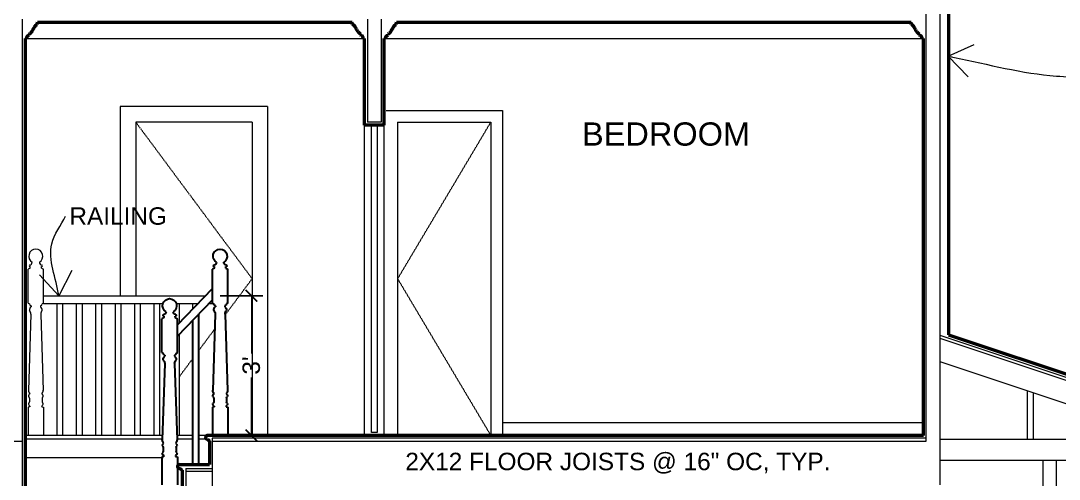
# Model space of a CAD drawing. Header units: inches. Extents: x -4969 to 16721, y 2489 to 24693.
# Drawn here: x 7343.3 to 7611, y 5529.9 to 5648.1 of the extents above; entities that cross this region are included whole.
import ezdxf

# ---------------------------------------------------------------- set-up
doc = ezdxf.new("R2010")
doc.units = ezdxf.units.IN
doc.header["$MEASUREMENT"] = 0
doc.linetypes.add('DASHED2', pattern=[0.375, 0.25, -0.125])
doc.layers.get('0').update_dxf_attribs({"lineweight": 5})
for name, color, linetype, lineweight in [('1', 1, 'Continuous', 9), ('2', 6, 'Continuous', 20), ('3', 3, 'Continuous', 30), ('5', 4, 'Continuous', 50), ('A-DIMSx', 7, 'Continuous', 9), ('A-TEXTx', 7, 'Continuous', 20)]:
    doc.layers.add(name, color=color, linetype=linetype, lineweight=lineweight)
doc.styles.get("Standard").update_dxf_attribs({"font": 'Arial.ttf'})
doc.dimstyles.get("Standard").update_dxf_attribs({"dimtxt": 3, "dimasz": 2, "dimexe": 0.03125, "dimexo": 0.0625, "dimgap": 0.03125, "dimtad": 0, "dimtoh": 1, "dimdec": 4, "dimlfac": 0.99985, "dimzin": 0, "dimdsep": 46, "dimlunit": 4, "dimtxsty": 'Standard', "dimblk": 'ARCHTICK', "dimblk1": 'ARCHTICK', "dimblk2": 'ARCHTICK', "dimcen": 0.09, "dimclrt": 256, "dimadec": 0, "dimazin": 0, "dimtfac": 1, "dimtdec": 4, "dimtofl": 0, "dimtmove": 0, "dimatfit": 3, "dimfxl": 1, "dimtolj": 1, "dimtzin": 0, "dimarcsym": 0})

# ---------------------------------------------------------------- blocks, each defined once
blk = doc.blocks.new('_ArchTick')
at = {"color": 0, "linetype": 'ByBlock', "lineweight": 0, "const_width": 0.15}
blk.add_lwpolyline([(-0.5, -0.5), (0.5, 0.5)], dxfattribs=at)
blk = doc.blocks.new('Newel Post 1')
for p, q in [((572.02, 3270.35), (571.96, 3270.35)), ((572.02, 3270.02), (572.02, 3270.35)), ((574.35, 3270.02), (574.35, 3270.35)), ((574.35, 3270.35), (574.41, 3270.35)), ((572.02, 3270.02), (571.57, 3269.79)), ((571.57, 3262.75), (571.57, 3269.79)), ((574.35, 3270.02), (574.8, 3269.79)), ((574.8, 3262.75), (574.8, 3269.79)), ((571.57, 3262.75), (571.85, 3262.59)), ((572.2, 3262.2), (572.2, 3262)), ((574.17, 3262.2), (574.17, 3262)), ((574.8, 3262.75), (574.52, 3262.59)), ((572.16, 3260.47), (571.65, 3244.58)), ((574.21, 3260.47), (574.72, 3244.58)), ((571.85, 3243.01), (571.85, 3242.22)), ((574.52, 3243.01), (574.52, 3242.22)), ((571.96, 3241.16), (571.57, 3241.08)), ((571.57, 3241.08), (571.57, 3235.25)), ((571.96, 3241.31), (571.96, 3241.16)), ((574.41, 3241.31), (574.41, 3241.16)), ((574.41, 3241.16), (574.8, 3241.08)), ((574.8, 3241.08), (574.8, 3235.25))]:
    blk.add_line(p, q)
for centre, radius, start, end in [((573.19, 3272.51), 1.46, 300.7684, 239.19), ((571.97, 3270.51), 0.157, 90.171, 270.171), ((571.75, 3271.32), 0.687, 287.9525, 354.7278), ((574.62, 3271.32), 0.687, 185.2722, 252.0475), ((574.41, 3270.51), 0.157, 269.829, 89.829), ((572.24, 3262.59), 0.391, 179.3857, 264.5887), ((572.83, 3261.25), 0.986, 129.7978, 181.7467), ((574.13, 3262.59), 0.391, 275.4113, 0.6143), ((573.54, 3261.25), 0.986, 358.2533, 50.2022), ((571.01, 3260.42), 1.16, 2.8228, 43.5169), ((575.36, 3260.42), 1.16, 136.4831, 177.1772), ((572.56, 3244.6), 0.908, 175.2989, 229.2469), ((573.81, 3244.6), 0.908, 310.7531, 4.7011), ((572.34, 3243.33), 0.693, 123.1827, 180.8676), ((571.44, 3242.98), 0.403, 4.4772, 59.195), ((571.38, 3242.29), 0.472, 305.0625, 351.2653), ((574.03, 3243.33), 0.693, 359.1324, 56.8173), ((574.93, 3242.98), 0.403, 120.805, 175.5228), ((574.99, 3242.29), 0.472, 188.7347, 234.9375), ((572.31, 3241.88), 0.661, 177.5834, 238.3663), ((574.06, 3241.88), 0.661, 301.6337, 2.4166)]:
    blk.add_arc(centre, radius, start, end)
blk = doc.blocks.new('*D186')
at = {"layer": 'A-DIMSx', "color": 0, "lineweight": -2, "ltscale": 0.1, "transparency": 16777216}
for p, q in [((7394.7, 5577.18), (7405.75, 5577.18)), ((7402.46, 5541.18), (7399.75, 5541.18))]:
    blk.add_line(p, q, dxfattribs=at)
at = {"layer": 'A-DIMSx', "color": 0, "lineweight": 5, "ltscale": 0.1, "transparency": 16777216}
for p, q in [((7402.75, 5577.18), (7402.75, 5562.25)), ((7402.75, 5541.18), (7402.75, 5556.12))]:
    blk.add_line(p, q, dxfattribs=at)
at = {"layer": 'Defpoints', "color": 0, "ltscale": 0.1, "transparency": 16777216}
for p in [(7392.7, 5577.18), (7402.75, 5577.18), (7404.46, 5541.18)]:
    blk.add_point(p, dxfattribs=at)
at = {"layer": 'A-DIMSx', "color": 0, "lineweight": 5, "ltscale": 0.1, "transparency": 16777216, "xscale": 3, "yscale": 3, "zscale": 3}
for p, rotation in [((7402.75, 5577.18), 90), ((7402.75, 5541.18), 270)]:
    blk.add_blockref('_ArchTick', p, dxfattribs=dict(at, rotation=rotation))
at = {"layer": 'A-DIMSx', "ltscale": 0.1, "transparency": 16777216, "insert": (7402.75, 5559.18), "char_height": 4.5, "attachment_point": 5, "rotation": 90}
blk.add_mtext("\\A1;3'", dxfattribs=at)

msp = doc.modelspace()

# ---------------------------------------------------------------- linework, layer by layer
at = {"layer": '1'}
for p, q in [((7576.7033462, 5539.6843083), (7576.7033462, 5699.2468085)), ((7580.2033462, 5699.2468048), (7580.2033462, 5528.4343083)), ((7343.7033462, 5648.4343083), (7343.7033462, 5517.6843083)), ((7432.7033462, 5648.4343083), (7432.7033462, 5621.9343083)), ((7436.2033462, 5648.4343083), (7436.2033462, 5621.9343083)), ((7406.9528728, 5625.9277892), (7368.9528876, 5625.9372621)), ((7368.9528955, 5625.9372621), (7368.9529332, 5577.1843083)), ((7406.9528728, 5625.9277892), (7406.9528728, 5541.1843083)), ((7436.2033462, 5621.9343083), (7432.7033462, 5621.9343083)), ((7580.2033462, 5567.0222547), (7671.9661771, 5536.4348981)), ((7580.2033462, 5566.2316859), (7670.4533471, 5536.1486018)), ((7580.2033462, 5560.2274511), (7656.8327744, 5534.6843083)), ((7602.7033462, 5552.7274511), (7602.7033462, 5540.1843083)), ((7604.2033462, 5552.2274511), (7604.2033462, 5540.1843083)), ((7575.9533462, 5544.4274193), (7467.4533462, 5544.4274193)), ((7576.7033462, 5540.4343083), (7392.6959869, 5540.4343083)), ((7392.6959869, 5540.4343083), (7392.6959869, 5532.6843083)), ((7580.2033462, 5540.1843083), (7640.3327744, 5540.1843083)), ((7199.7033462, 5539.6843083), (7343.7033462, 5539.6843083)), ((7392.6959869, 5539.6843083), (7576.7033462, 5539.6843083)), ((7661.4533462, 5534.6843083), (7580.2033462, 5534.6843083)), ((7606.7033462, 5534.6843083), (7606.7033462, 5517.1843083)), ((7610.2033462, 5534.6843083), (7610.2033462, 5517.1843083)), ((7385.8954225, 5532.6843083), (7392.6959869, 5532.6843083)), ((7385.8954225, 5532.6843083), (7385.8954225, 5525.1843083)), ((7385.8954225, 5531.9343083), (7392.6959869, 5531.9343083)), ((7392.6959869, 5532.6843083), (7392.6959869, 5516.6843083))]:
    msp.add_line(p, q, dxfattribs=at)
at = {"layer": '1', "ltscale": 0.25}
for p, q in [((7344.824864, 5643.5132422), (7431.5818284, 5643.5132422)), ((7437.324864, 5643.5132422), (7575.5818284, 5643.5132422)), ((7437.4533462, 5624.9343083), (7467.4533462, 5624.9343083)), ((7467.4533462, 5624.9343083), (7467.4533462, 5541.1843083)), ((7379.8063443, 5540.1843083), (7344.4533462, 5540.1843083)), ((7387.7033462, 5540.1843083), (7383.6003481, 5540.1843083)), ((7390.9459869, 5540.1843083), (7389.2033462, 5540.1843083)), ((7380.0651319, 5535.3897572), (7344.4533462, 5535.3897572))]:
    msp.add_line(p, q, dxfattribs=at)
at = {"layer": '1', "linetype": 'DASHED2', "ltscale": 0.25}
for p, q in [((7372.9528728, 5621.9343083), (7402.9528728, 5581.5593083)), ((7440.4533462, 5581.5593083), (7464.4533462, 5621.9343083)), ((7395.9776713, 5572.1718496), (7402.9528728, 5581.5593083)), ((7440.4533462, 5581.5593083), (7464.4533462, 5541.1843083)), ((7389.2033462, 5563.0547371), (7393.3130301, 5568.5856867)), ((7384.2033462, 5556.3255704), (7387.7033462, 5561.0359871))]:
    msp.add_line(p, q, dxfattribs=at)
at = {"layer": '1'}
msp.add_lwpolyline([(7433.7033462, 5620.9343083), (7435.2033462, 5620.9343083), (7435.2033462, 5541.9343083), (7433.7033462, 5541.9343083), (7433.7033462, 5620.9343083)], dxfattribs=at)
at = {"layer": '2'}
for p, q in [((7402.9528728, 5621.9343083), (7372.9528728, 5621.9326125)), ((7372.9528728, 5621.9343083), (7372.9528728, 5577.1843083)), ((7402.9528728, 5621.9343083), (7402.9528728, 5541.1843083)), ((7431.9533462, 5541.1843083), (7431.9533462, 5621.1843083)), ((7436.9533462, 5541.1843083), (7436.9533462, 5621.1843083)), ((7440.4533462, 5621.9343083), (7464.4533462, 5621.9343083)), ((7440.4533462, 5621.9343083), (7440.4533462, 5541.1843083)), ((7464.4533462, 5621.9343083), (7464.4533462, 5541.1843083)), ((7345.7647715, 5584.2735818), (7345.2033462, 5583.9855925)), ((7345.2033462, 5575.2642703), (7345.2033462, 5583.9855925)), ((7345.7647715, 5584.6839767), (7345.691151, 5584.6839767)), ((7345.7647715, 5584.2735818), (7345.7647715, 5584.6839767)), ((7348.6419209, 5584.2735818), (7348.6419209, 5584.6839767)), ((7348.6419209, 5584.6839767), (7348.7155414, 5584.6839767)), ((7348.6419209, 5584.2735818), (7349.2033462, 5583.9855925)), ((7349.2033462, 5575.2642703), (7349.2033462, 5583.9855925)), ((7345.2033462, 5575.2642703), (7345.5448096, 5575.0691483)), ((7349.2033462, 5575.2642703), (7348.8618828, 5575.0691483)), ((7349.2033462, 5577.1843083), (7390.9459869, 5577.1843083)), ((7349.2033462, 5575.1843083), (7379.980531, 5575.1843083)), ((7383.4249699, 5575.1843083), (7389.0245829, 5575.1843083)), ((7391.7979911, 5575.1843083), (7392.7033462, 5575.1843083)), ((7345.9378093, 5572.4435597), (7345.3009072, 5552.7520751)), ((7345.983834, 5574.5813434), (7345.983834, 5574.337441)), ((7348.4228584, 5574.5813434), (7348.4228584, 5574.337441)), ((7348.4688831, 5572.4435597), (7349.1057852, 5552.7520751)), ((7345.5448096, 5550.8008556), (7345.5448096, 5549.8252459)), ((7348.8618828, 5550.8008556), (7348.8618828, 5549.8252459)), ((7345.6911511, 5548.5081727), (7345.2033462, 5548.4106117)), ((7345.2033462, 5548.4106117), (7345.2033462, 5541.1843083)), ((7345.6911511, 5548.7032946), (7345.6911511, 5548.5081727)), ((7348.7155413, 5548.7032946), (7348.7155413, 5548.5081727)), ((7348.7155413, 5548.5081727), (7349.2033462, 5548.4106117)), ((7349.2033462, 5548.4106117), (7349.2033462, 5541.1843083))]:
    msp.add_line(p, q, dxfattribs=at)
at = {"layer": '2', "ltscale": 0.25}
for p, q in [((7352.7033462, 5541.1843083), (7352.7033462, 5575.1843083)), ((7354.2033462, 5541.1843083), (7354.2033462, 5575.1843083)), ((7357.7033462, 5541.1843083), (7357.7033462, 5575.1843083)), ((7359.2033462, 5541.1843083), (7359.2033462, 5575.1843083)), ((7362.7033462, 5541.1843083), (7362.7033462, 5575.1843083)), ((7364.2033462, 5541.1843083), (7364.2033462, 5575.1843083)), ((7367.7033462, 5541.1843083), (7367.7033462, 5575.1843083)), ((7369.2033462, 5541.1843083), (7369.2033462, 5575.1843083)), ((7372.7033462, 5541.1843083), (7372.7033462, 5575.1843083)), ((7374.2033462, 5541.1843083), (7374.2033462, 5575.1843083)), ((7377.7033462, 5541.1843083), (7377.7033462, 5575.1843083)), ((7379.2033462, 5541.1843083), (7379.2033462, 5575.1843083)), ((7384.2033462, 5570.1658565), (7384.2033462, 5575.1843083)), ((7387.7033462, 5573.8090258), (7387.7033462, 5575.1843083)), ((7384.2033462, 5541.1843083), (7384.2033462, 5567.2790005)), ((7379.8386883, 5541.1843083), (7344.4533462, 5541.1843083)), ((7387.7033462, 5541.1843083), (7383.568004, 5541.1843083)), ((7390.9459869, 5541.1843083), (7389.2033462, 5541.1843083))]:
    msp.add_line(p, q, dxfattribs=at)
at = {"layer": '2'}
for centre, radius, start, end in [((7347.2027505, 5587.3610838), 1.8106979, 300.809950862, 239.231638522), ((7345.4287273, 5585.8841595), 0.8513913, 287.952544525, 354.727838967), ((7348.977965, 5585.8841595), 0.8513913, 185.272161033, 252.047455475), ((7345.6917332, 5584.8790987), 0.1951228, 90.170951926, 270.170951926), ((7348.7149592, 5584.8790987), 0.1951228, 269.829048074, 89.829048074), ((7346.0295498, 5575.0639511), 0.4847681, 179.385717505, 264.588707448), ((7348.3771426, 5575.0639511), 0.4847681, 275.411292552, 0.614282495), ((7346.7656032, 5573.3990595), 1.2213611, 129.797808599, 181.746699462), ((7344.5032299, 5572.372825), 1.4363222, 2.82279233, 43.516897305), ((7347.6410892, 5573.3990595), 1.2213611, 358.253300538, 50.202191401), ((7349.9034625, 5572.372825), 1.4363222, 136.483102695, 177.17720767), ((7346.4253119, 5552.7747505), 1.1246334, 175.298947408, 229.246943826), ((7346.1611473, 5551.2041032), 0.8587383, 123.182680969, 180.867647916), ((7345.0465681, 5550.7618424), 0.4997666, 4.477226703, 59.194991262), ((7347.9813805, 5552.7747505), 1.1246334, 310.753056174, 4.701052592), ((7348.245545, 5551.2041032), 0.8587383, 359.132352084, 56.817319031), ((7349.3601243, 5550.7618424), 0.4997666, 120.805008738, 175.522773297), ((7346.1206254, 5549.4004752), 0.8188461, 177.58339908, 238.366270888), ((7344.9662328, 5549.9141392), 0.5853658, 305.062475353, 351.26530315), ((7348.286067, 5549.4004752), 0.8188461, 301.633729112, 2.41660092), ((7349.4404596, 5549.9141392), 0.5853658, 188.73469685, 234.937524647)]:
    msp.add_arc(centre, radius, start, end, dxfattribs=at)
at = {"layer": '3'}
for p, q in [((7383.7407219, 5569.6843083), (7392.7033462, 5579.0135533)), ((7383.7033462, 5566.7585478), (7392.7033462, 5576.1266974)), ((7389.2033462, 5533.6843083), (7389.2033462, 5572.4835281)), ((7387.7033462, 5533.6843083), (7387.7033462, 5570.9221698))]:
    msp.add_line(p, q, dxfattribs=at)
at = {"layer": '5'}
for p, q in [((7582.4533462, 5698.4968092), (7582.4533462, 5567.0628297)), ((7347.6415598, 5647.6843083), (7428.7651326, 5647.6843083)), ((7440.1415598, 5647.6843083), (7572.7651326, 5647.6843083)), ((7440.1415598, 5647.6843083), (7542.7651326, 5647.6843083)), ((7344.4533462, 5643.5132422), (7344.4533462, 5518.6843083)), ((7431.9533462, 5621.1843083), (7431.9533462, 5643.5132422)), ((7436.9533462, 5621.1843083), (7436.9533462, 5643.5132422)), ((7575.9533462, 5541.1843083), (7575.9533462, 5643.5132422)), ((7436.9533462, 5621.1843083), (7431.9533462, 5621.1843083)), ((7582.4533462, 5567.0628297), (7672.2033462, 5537.1464112)), ((7575.9533462, 5541.1843083), (7391.4459869, 5541.1843083))]:
    msp.add_line(p, q, dxfattribs=at)
at = {"layer": '5', "color": 7, "linetype": 'Continuous'}
for p, q in [((7347.5886049, 5647.1285186), (7347.6415598, 5647.6843083)), ((7428.8180875, 5647.1285186), (7428.7651326, 5647.6843083)), ((7440.0886049, 5647.1285186), (7440.1415598, 5647.6843083)), ((7572.8180875, 5647.1285186), (7572.7651326, 5647.6843083)), ((7345.4601206, 5644.342121), (7345.4601206, 5644.6150609)), ((7430.9465718, 5644.342121), (7430.9465718, 5644.6150609)), ((7437.9601206, 5644.342121), (7437.9601206, 5644.6150609)), ((7574.9465718, 5644.342121), (7574.9465718, 5644.6150609)), ((7344.4533462, 5643.5132422), (7344.824864, 5643.5132422)), ((7431.9533462, 5643.5132422), (7431.5818284, 5643.5132422)), ((7436.9533462, 5643.5132422), (7437.324864, 5643.5132422)), ((7575.9533462, 5643.5132422), (7575.5818284, 5643.5132422))]:
    msp.add_line(p, q, dxfattribs=at)
at = {"layer": '5', "ltscale": 0.25}
for p, q in [((7391.4459869, 5540.1843083), (7391.9459869, 5539.6843083)), ((7391.9459869, 5539.6843083), (7391.9459869, 5533.6843083)), ((7384.3954225, 5533.6843083), (7391.9459869, 5533.6843083)), ((7384.3954225, 5532.6843083), (7384.8954225, 5532.1843083)), ((7384.8954225, 5532.1843083), (7384.8954225, 5526.1843083))]:
    msp.add_line(p, q, dxfattribs=at)
msp.add_arc((7391.4459869, 5540.6843083), 0.5, 90, 270, dxfattribs=at)
msp.add_ellipse((7384.3954225, 5533.1843083), major_axis=(0.6547005, 0), ratio=0.7637079408, start_param=1.5707963268, end_param=4.7123889804, dxfattribs=at)
at = {"layer": '5', "color": 7, "linetype": 'Continuous'}
for points, knots in [([(7345.4601206, 5644.6150609), (7345.5888465, 5644.6976612), (7345.7209606, 5644.7851562), (7345.9101113, 5644.9438246), (7346.0873912, 5645.1456216), (7346.2390375, 5645.3756949), (7346.3936595, 5645.6192681), (7346.5469687, 5645.8773354), (7346.6941694, 5646.1334894), (7346.8266207, 5646.3750861), (7346.9532108, 5646.5821139), (7347.0854888, 5646.7519008), (7347.2300214, 5646.8912352), (7347.3886043, 5647.008223), (7347.5015858, 5647.0769515), (7347.5886049, 5647.1285186)], [0.02252924258, 0.02252924258, 0.02252924258, 0.02252924258, 0.0848948356, 0.16525381449, 0.24407818869, 0.32590546439, 0.41317453746, 0.50401511078, 0.5962486035, 0.67928693936, 0.75221584643, 0.81459891015, 0.872600463, 0.93247186799, 0.99170471556, 0.99170471556, 0.99170471556, 0.99170471556]), ([(7430.9465718, 5644.6150609), (7430.8178459, 5644.6976612), (7430.6857318, 5644.7851562), (7430.4965811, 5644.9438246), (7430.3193011, 5645.1456216), (7430.1676549, 5645.3756949), (7430.0130329, 5645.6192681), (7429.8597237, 5645.8773354), (7429.712523, 5646.1334894), (7429.5800717, 5646.3750861), (7429.4534816, 5646.5821139), (7429.3212036, 5646.7519008), (7429.176671, 5646.8912352), (7429.0180881, 5647.008223), (7428.9051066, 5647.0769515), (7428.8180875, 5647.1285186)], [0.02252924258, 0.02252924258, 0.02252924258, 0.02252924258, 0.0848948356, 0.16525381449, 0.24407818869, 0.32590546439, 0.41317453746, 0.50401511078, 0.5962486035, 0.67928693936, 0.75221584643, 0.81459891015, 0.872600463, 0.93247186799, 0.99170471556, 0.99170471556, 0.99170471556, 0.99170471556]), ([(7437.9601206, 5644.6150609), (7438.0888465, 5644.6976612), (7438.2209606, 5644.7851562), (7438.4101113, 5644.9438246), (7438.5873912, 5645.1456216), (7438.7390375, 5645.3756949), (7438.8936595, 5645.6192681), (7439.0469687, 5645.8773354), (7439.1941694, 5646.1334894), (7439.3266207, 5646.3750861), (7439.4532108, 5646.5821139), (7439.5854888, 5646.7519008), (7439.7300214, 5646.8912352), (7439.8886043, 5647.008223), (7440.0015858, 5647.0769515), (7440.0886049, 5647.1285186)], [0.02252924258, 0.02252924258, 0.02252924258, 0.02252924258, 0.0848948356, 0.16525381449, 0.24407818869, 0.32590546439, 0.41317453746, 0.50401511078, 0.5962486035, 0.67928693936, 0.75221584643, 0.81459891015, 0.872600463, 0.93247186799, 0.99170471556, 0.99170471556, 0.99170471556, 0.99170471556]), ([(7574.9465718, 5644.6150609), (7574.8178459, 5644.6976612), (7574.6857318, 5644.7851562), (7574.4965811, 5644.9438246), (7574.3193011, 5645.1456216), (7574.1676549, 5645.3756949), (7574.0130329, 5645.6192681), (7573.8597237, 5645.8773354), (7573.712523, 5646.1334894), (7573.5800717, 5646.3750861), (7573.4534816, 5646.5821139), (7573.3212036, 5646.7519008), (7573.176671, 5646.8912352), (7573.0180881, 5647.008223), (7572.9051066, 5647.0769515), (7572.8180875, 5647.1285186)], [0.02252924258, 0.02252924258, 0.02252924258, 0.02252924258, 0.0848948356, 0.16525381449, 0.24407818869, 0.32590546439, 0.41317453746, 0.50401511078, 0.5962486035, 0.67928693936, 0.75221584643, 0.81459891015, 0.872600463, 0.93247186799, 0.99170471556, 0.99170471556, 0.99170471556, 0.99170471556]), ([(7344.824864, 5643.5132422), (7344.8400566, 5643.6330524), (7344.8584948, 5643.7547429), (7344.9271024, 5643.9306785), (7345.0313488, 5644.0809329), (7345.1562616, 5644.1936738), (7345.275149, 5644.2678987), (7345.3568195, 5644.3022637), (7345.4601206, 5644.342121)], [0.04595771603, 0.04595771603, 0.04595771603, 0.04595771603, 0.20058811132, 0.3838219169, 0.55899294445, 0.69798130682, 0.84352384316, 0.94144460866, 0.94144460866, 0.94144460866, 0.94144460866]), ([(7431.5818284, 5643.5132422), (7431.5666358, 5643.6330524), (7431.5481976, 5643.7547429), (7431.47959, 5643.9306785), (7431.3753435, 5644.0809329), (7431.2504308, 5644.1936738), (7431.1315434, 5644.2678987), (7431.0498728, 5644.3022637), (7430.9465718, 5644.342121)], [0.04595771603, 0.04595771603, 0.04595771603, 0.04595771603, 0.20058811132, 0.3838219169, 0.55899294445, 0.69798130682, 0.84352384316, 0.94144460866, 0.94144460866, 0.94144460866, 0.94144460866]), ([(7437.324864, 5643.5132422), (7437.3400566, 5643.6330524), (7437.3584948, 5643.7547429), (7437.4271024, 5643.9306785), (7437.5313488, 5644.0809329), (7437.6562616, 5644.1936738), (7437.775149, 5644.2678987), (7437.8568195, 5644.3022637), (7437.9601206, 5644.342121)], [0.04595771603, 0.04595771603, 0.04595771603, 0.04595771603, 0.20058811132, 0.3838219169, 0.55899294445, 0.69798130682, 0.84352384316, 0.94144460866, 0.94144460866, 0.94144460866, 0.94144460866]), ([(7575.5818284, 5643.5132422), (7575.5666358, 5643.6330524), (7575.5481976, 5643.7547429), (7575.47959, 5643.9306785), (7575.3753435, 5644.0809329), (7575.2504308, 5644.1936738), (7575.1315434, 5644.2678987), (7575.0498728, 5644.3022637), (7574.9465718, 5644.342121)], [0.04595771603, 0.04595771603, 0.04595771603, 0.04595771603, 0.20058811132, 0.3838219169, 0.55899294445, 0.69798130682, 0.84352384316, 0.94144460866, 0.94144460866, 0.94144460866, 0.94144460866])]:
    msp.add_open_spline(points, degree=3, knots=knots, dxfattribs=at)

# ---------------------------------------------------------------- block references
at = {"layer": '3', "ltscale": 0.25, "xscale": -1.239024390244358, "yscale": 1.239024390244358, "zscale": 1.239024390244358}
for p in [(8104.8935981, 1532.6363446), (8091.8935981, 1519.9004741)]:
    msp.add_blockref('Newel Post 1', p, dxfattribs=at)

# ---------------------------------------------------------------- texts
at = {"layer": 'A-TEXTx', "ltscale": 0.5, "insert": (7487.9585397, 5621.8657101), "char_height": 6, "width": 39.57609653, "attachment_point": 1}
msp.add_mtext('{BEDROOM}', dxfattribs=at)
at = {"layer": 'A-TEXTx', "ltscale": 0.25, "char_height": 4.5, "attachment_point": 4}
for s, insert in [('{RAILING}', (7355.8592134, 5597.6930272)), ('{2X12 FLOOR JOISTS @ 16" OC, TYP.}', (7442.4341418, 5534.0027654))]:
    msp.add_mtext(s, dxfattribs=dict(at, insert=insert))

# ---------------------------------------------------------------- dimensions: what is measured, and where the dimension line sits
at = {"layer": 'A-DIMSx', "ltscale": 0.1}
dim = msp.add_linear_dim(base=(7402.7512441, 5577.1843083), p1=(7404.4581925, 5541.1843083), p2=(7392.7033462, 5577.1843083), angle=90, dimstyle='Standard', override={"dimtxt": 4.5, "dimasz": 3, "dimexe": 3, "dimexo": 2, "dimgap": 1, "dimlfac": -47.9928, "dimlwd": 5}, dxfattribs=at)
dim.commit()
dim.dimension.update_dxf_attribs({"geometry": '*D186', "text_midpoint": (7402.7512441, 5559.1843083)})

# ---------------------------------------------------------------- leaders
at = {"layer": 'A-TEXTx', "path_type": 1, "annotation_type": 0, "has_hookline": 1, "hookline_direction": 0}
for points, text_width in [([(7582.3658619, 5638.907944), (7608.5613148, 5633.9580154), (7615.476621, 5633.4783856)], 104.4392906), ([(7353.1265472, 5577.1843083), (7351.3055665, 5590.578714), (7354.8592134, 5597.6930272)], 24.2650068)]:
    msp.add_leader(points, dimstyle='Standard', override={"dimasz": 6, "dimgap": 1, "dimldrblk": 'Open90', "dimlwd": -1}, dxfattribs=dict(at, text_width=text_width))

doc.saveas('drawing.dxf')
